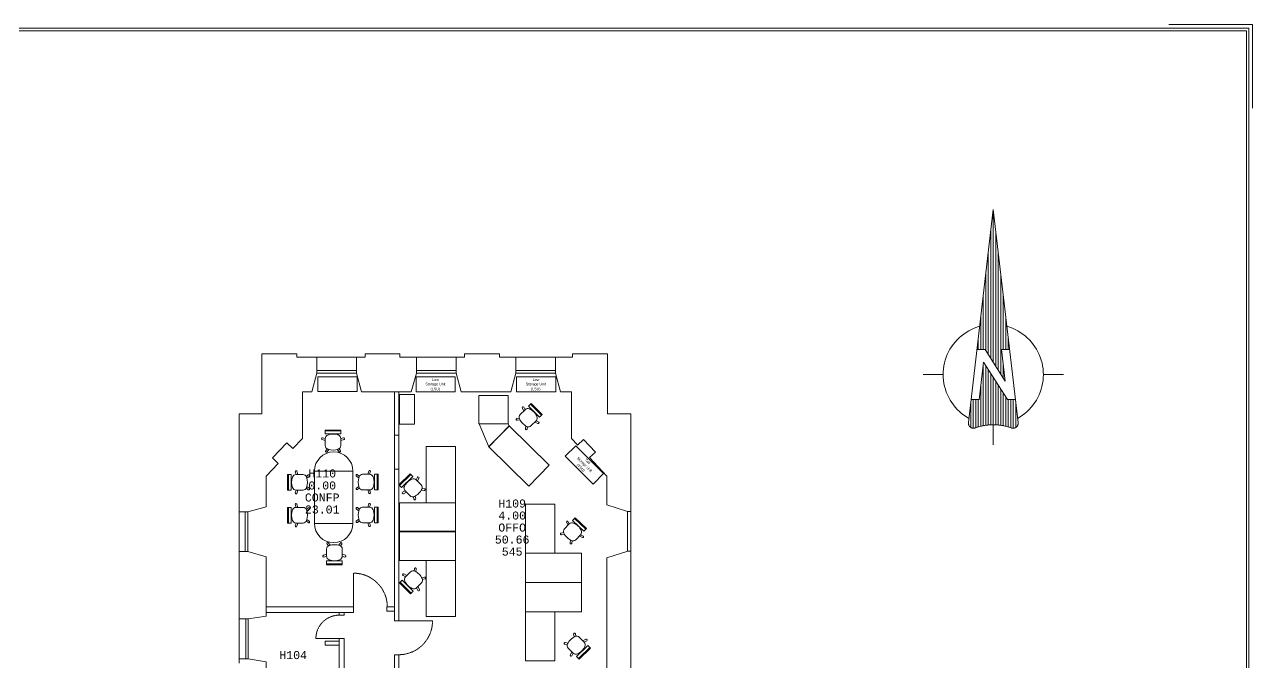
# Model space of a CAD drawing. Extents: x 0 to 84000, y 0 to 59400.
# Drawn here: x 48723 to 84000, y 41092 to 59400 of the extents above; entities that cross this region are included whole.
import ezdxf
from ezdxf.enums import TextEntityAlignment as Align

# ---------------------------------------------------------------- set-up
doc = ezdxf.new("R2010")
doc.units = 0
doc.header["$MEASUREMENT"] = 0
doc.linetypes.add('HIDDEN', pattern=[0.375, 0.25, -0.125])
doc.layers.get('0').update_dxf_attribs({"linetype": 'CONTINUOUS', "lineweight": 18})
for name, color, linetype, lineweight in [('001BUILDING', 7, 'CONTINUOUS', 18), ('001FORMAT', 7, 'CONTINUOUS', 18), ('725FURNITURE', 4, 'CONTINUOUS', 18), ('RM$TXT', 7, 'CONTINUOUS', 18)]:
    doc.layers.add(name, color=color, linetype=linetype, lineweight=lineweight)
doc.styles.add('MONOTXT', font='MONOTXT')

# ---------------------------------------------------------------- blocks, each defined once
blk = doc.blocks.new('1HH0216O')
at = {"linetype": 'Continuous'}
for p, q in [((-3.562282, 3.182342), (0.002197, 33.785919)), ((0.000393, 33.787506), (0.000393, 11.815414)), ((0.001868, 33.786423), (3.566419, 3.182652)), ((-0.358669, 30.696579), (-0.358669, 12.382964)), ((0.360393, 11.248068), (0.360393, 30.696564)), ((-0.718981, 27.605743), (-0.718981, 12.95051)), ((0.720705, 10.680511), (0.720705, 27.605728)), ((-1.078979, 24.515106), (-1.078979, 13.518088)), ((1.080704, 10.112992), (1.080704, 24.515091)), ((-1.438978, 21.424225), (-1.438978, 13.679143)), ((1.440702, 13.679144), (1.440702, 21.424225)), ((-1.798666, 18.333328), (-1.798666, 13.679145)), ((1.800389, 13.679144), (1.800389, 18.333328)), ((-4.235216, 15.902327), (-4.571172, 15.64247)), ((-3.884523, 16.141923), (-4.235216, 15.902327)), ((-3.520312, 16.360423), (-3.884523, 16.141923)), ((-3.143851, 16.557068), (-3.520312, 16.360423)), ((-2.756451, 16.731173), (-3.143851, 16.557068)), ((-2.359458, 16.882133), (-2.756451, 16.731173)), ((-1.954255, 17.009421), (-2.359458, 16.882133)), ((2.359491, 16.882132), (1.954289, 17.009422)), ((2.756483, 16.731171), (2.359491, 16.882132)), ((3.143882, 16.557065), (2.756483, 16.731171)), ((3.520342, 16.360418), (3.143882, 16.557065)), ((3.884552, 16.141916), (3.520342, 16.360418)), ((4.235244, 15.90232), (3.884552, 16.141916)), ((4.571198, 15.642461), (4.235244, 15.90232)), ((-5.745088, 14.419501), (-5.990983, 14.073195)), ((-5.479201, 14.750705), (-5.745088, 14.419501)), ((-5.194248, 15.065655), (-5.479201, 14.750705)), ((-4.89122, 15.363256), (-5.194248, 15.065655)), ((-4.571172, 15.64247), (-4.89122, 15.363256)), ((-2.158669, 15.242504), (-2.158669, 13.679145)), ((2.160386, 13.679145), (2.160386, 15.242446)), ((4.891246, 15.363246), (4.571198, 15.642461)), ((5.194272, 15.065645), (4.891246, 15.363246)), ((5.479224, 14.750694), (5.194272, 15.065645)), ((5.74511, 14.419489), (5.479224, 14.750694)), ((5.991003, 14.073183), (5.74511, 14.419489)), ((-6.758634, 12.561757), (-6.893224, 12.158921)), ((-6.600524, 12.955957), (-6.758634, 12.561757)), ((-6.419446, 13.340148), (-6.600524, 12.955957)), ((-6.21603, 13.712993), (-6.419446, 13.340148)), ((-5.990983, 14.073195), (-6.21603, 13.712993)), ((-2.340863, 13.679143), (-1.181176, 13.679145)), ((1.715801, 9.112232), (-1.180199, 13.677398)), ((1.182888, 13.679147), (2.342576, 13.679147)), ((1.184066, 13.678157), (1.715865, 9.112342)), ((6.216049, 13.71298), (5.991003, 14.073183)), ((6.419464, 13.340135), (6.216049, 13.71298)), ((6.600541, 12.955943), (6.419464, 13.340135)), ((6.75865, 12.561744), (6.600541, 12.955943)), ((6.893239, 12.158907), (6.75865, 12.561744)), ((-7.151619, 10.912729), (-7.188292, 10.489589)), ((-7.09006, 11.33297), (-7.151619, 10.912729)), ((-7.003828, 11.748849), (-7.09006, 11.33297)), ((-6.893224, 12.158921), (-7.003828, 11.748849)), ((-2.018738, 6.47825), (-1.391787, 11.86108)), ((-1.438978, 11.466765), (-1.438978, 2.743565)), ((2.022708, 6.478437), (-1.391724, 11.860844)), ((-1.078979, 11.36743), (-1.078979, 2.803584)), ((-0.718981, 10.79989), (-0.718981, 2.845966)), ((1.440703, 9.545651), (1.440703, 11.466743)), ((7.003842, 11.748836), (6.893239, 12.158907)), ((7.090072, 11.332956), (7.003842, 11.748836)), ((7.151631, 10.912715), (7.090072, 11.332956)), ((7.188303, 10.489576), (7.151631, 10.912715)), ((-10.078976, 10.079557), (-7.198663, 10.079557)), ((-7.188292, 10.489589), (-7.199951, 10.065024)), ((-7.199951, 10.065024), (-7.186556, 9.64051)), ((-7.186556, 9.64051), (-7.148153, 9.217524)), ((-7.148153, 9.217524), (-7.084875, 8.797538)), ((-0.358669, 10.232528), (-0.358669, 2.871474)), ((0.000393, 9.66501), (0.000393, 2.880049)), ((0.360393, 2.871474), (0.360393, 9.097468)), ((7.084884, 8.797526), (7.148162, 9.217511)), ((7.148162, 9.217511), (7.186565, 9.640497)), ((7.186565, 9.640497), (7.199961, 10.065011)), ((7.199961, 10.065011), (7.188303, 10.489576)), ((7.200384, 10.07956), (10.080383, 10.07956)), ((-7.084875, 8.797538), (-6.996944, 8.382014)), ((-6.996944, 8.382014), (-6.884664, 7.972399)), ((-6.884664, 7.972399), (-6.748428, 7.570116)), ((-6.748428, 7.570116), (-6.588707, 7.176566)), ((-6.588707, 7.176566), (-6.40606, 6.793119)), ((-1.798665, 8.375868), (-1.798665, 2.665596)), ((0.720705, 2.845966), (0.720705, 8.530106)), ((1.080703, 2.803583), (1.080703, 7.962586)), ((1.440702, 2.743584), (1.440702, 7.394988)), ((6.406066, 6.793109), (6.588714, 7.176556)), ((6.588714, 7.176556), (6.748434, 7.570105)), ((6.748434, 7.570105), (6.884672, 7.972387)), ((6.884672, 7.972387), (6.996952, 8.382003)), ((6.996952, 8.382003), (7.084884, 8.797526)), ((-6.40606, 6.793119), (-6.20112, 6.421109)), ((-6.20112, 6.421109), (-5.974602, 6.06183)), ((-5.974602, 6.06183), (-5.727293, 5.716532)), ((-5.727293, 5.716532), (-5.460055, 5.386418)), ((-5.460055, 5.386418), (-5.173816, 5.072636)), ((-3.238977, 5.970106), (-3.238977, 2.496416)), ((-3.179602, 6.479424), (-2.019914, 6.479424)), ((-2.878666, 6.479404), (-2.878666, 2.38171)), ((-2.518666, 6.479422), (-2.518666, 2.454015)), ((-2.158666, 6.479404), (-2.158666, 2.569345)), ((1.80039, 2.665596), (1.80039, 6.827469)), ((2.021326, 6.479424), (3.181326, 6.479424)), ((2.160389, 2.569345), (2.160389, 6.479404)), ((2.520389, 2.453995), (2.520389, 6.479404)), ((2.880388, 2.381709), (2.880388, 6.479403)), ((3.240702, 2.496416), (3.240702, 5.970106)), ((5.173822, 5.072628), (5.460061, 5.38641)), ((5.460061, 5.38641), (5.727299, 5.716523)), ((5.727299, 5.716523), (5.974608, 6.06182)), ((5.974608, 6.06182), (6.201126, 6.421099)), ((6.201126, 6.421099), (6.406066, 6.793109)), ((-5.173816, 5.072636), (-4.869573, 4.776278)), ((-4.869573, 4.776278), (-4.548386, 4.498374)), ((-4.548386, 4.498374), (-4.21137, 4.239893)), ((-4.21137, 4.239893), (-3.8597, 4.001733)), ((-3.8597, 4.001733), (-3.494599, 3.784724)), ((3.494606, 3.784716), (3.859707, 4.001726)), ((3.859707, 4.001726), (4.211377, 4.239885)), ((4.211377, 4.239885), (4.548392, 4.498366)), ((4.548392, 4.498366), (4.86958, 4.776269)), ((4.86958, 4.776269), (5.173822, 5.072628)), ((-3.567221, 3.147498), (-3.568674, 3.11093)), ((-3.568674, 3.11093), (-3.568266, 3.074336)), ((-3.568266, 3.074336), (-3.566, 3.03781)), ((-3.563912, 3.183944), (-3.567221, 3.147498)), ((-3.566, 3.03781), (-3.561881, 3.001447)), ((-3.561881, 3.001447), (-3.555919, 2.965339)), ((-3.555919, 2.965339), (-3.548131, 2.929582)), ((-3.548131, 2.929582), (-3.538535, 2.894266)), ((-3.538535, 2.894266), (-3.527158, 2.859483)), ((-3.527158, 2.859483), (-3.514028, 2.825324)), ((-3.514028, 2.825324), (-3.499179, 2.791875)), ((-3.499179, 2.791875), (-3.48265, 2.759225)), ((-3.48265, 2.759225), (-3.464483, 2.727456)), ((-3.464483, 2.727456), (-3.444725, 2.696652)), ((-3.444725, 2.696652), (-3.423428, 2.666891)), ((-3.423428, 2.666891), (-3.400646, 2.638251)), ((-3.400646, 2.638251), (-3.376438, 2.610805)), ((-3.376438, 2.610805), (-3.350866, 2.584625)), ((-3.350866, 2.584625), (-3.323998, 2.559779)), ((-3.323998, 2.559779), (-3.295902, 2.536329)), ((-3.295902, 2.536329), (-3.26665, 2.514337)), ((-3.26665, 2.514337), (-3.236319, 2.49386)), ((-3.236319, 2.49386), (-3.204987, 2.474951)), ((-3.204987, 2.474951), (-3.172734, 2.457658)), ((-3.172734, 2.457658), (-3.139644, 2.442027)), ((-3.139644, 2.442027), (-3.105803, 2.428096)), ((-3.105803, 2.428096), (-3.071298, 2.415904)), ((-3.071298, 2.415904), (-3.036218, 2.40548)), ((-3.036218, 2.40548), (-3.000653, 2.396853)), ((-3.000653, 2.396853), (-2.964696, 2.390043)), ((-2.964696, 2.390043), (-2.928439, 2.38507)), ((-2.928439, 2.38507), (-2.891977, 2.381945)), ((-2.891977, 2.381945), (-2.855403, 2.380677)), ((-2.855403, 2.380677), (-2.818811, 2.381269)), ((-2.818811, 2.381269), (-2.782297, 2.383719)), ((-2.782297, 2.383719), (-2.745955, 2.388022)), ((-2.745955, 2.388022), (-2.709878, 2.394166)), ((-2.709878, 2.394166), (-2.67416, 2.402134)), ((-2.67416, 2.402134), (-2.638893, 2.411908)), ((-2.638893, 2.411908), (-2.604168, 2.423461)), ((-2.479418, 2.468176), (-2.604785, 2.42412)), ((-2.353306, 2.510052), (-2.479418, 2.468176)), ((-2.226488, 2.549737), (-2.353306, 2.510052)), ((-2.099001, 2.587218), (-2.226488, 2.549737)), ((-1.970884, 2.622484), (-2.099001, 2.587218)), ((-1.842175, 2.655525), (-1.970884, 2.622484)), ((-1.712912, 2.68633), (-1.842175, 2.655525)), ((-1.583135, 2.714891), (-1.712912, 2.68633)), ((-1.452883, 2.741199), (-1.583135, 2.714891)), ((-1.322194, 2.765245), (-1.452883, 2.741199)), ((-1.191109, 2.787023), (-1.322194, 2.765245)), ((-1.059665, 2.806527), (-1.191109, 2.787023)), ((-0.927903, 2.823749), (-1.059665, 2.806527)), ((-0.795863, 2.838686), (-0.927903, 2.823749)), ((-0.663584, 2.851332), (-0.795863, 2.838686)), ((-0.531105, 2.861684), (-0.663584, 2.851332)), ((-0.398467, 2.869739), (-0.531105, 2.861684)), ((-0.265709, 2.875495), (-0.398467, 2.869739)), ((-0.132871, 2.878948), (-0.265709, 2.875495)), ((0.000006, 2.8801), (-0.132871, 2.878948)), ((0.132884, 2.878948), (0.000006, 2.8801)), ((0.000393, 2.880071), (0.000393, -0.000122)), ((0.265721, 2.875494), (0.132884, 2.878948)), ((0.398479, 2.869739), (0.265721, 2.875494)), ((0.531117, 2.861684), (0.398479, 2.869739)), ((0.663596, 2.851331), (0.531117, 2.861684)), ((0.795875, 2.838685), (0.663596, 2.851331)), ((0.927915, 2.823748), (0.795875, 2.838685)), ((1.059677, 2.806525), (0.927915, 2.823748)), ((1.19112, 2.787021), (1.059677, 2.806525)), ((1.322206, 2.765243), (1.19112, 2.787021)), ((1.452895, 2.741196), (1.322206, 2.765243)), ((1.583147, 2.714888), (1.452895, 2.741196)), ((1.712924, 2.686327), (1.583147, 2.714888)), ((1.842186, 2.655522), (1.712924, 2.686327)), ((1.970896, 2.622481), (1.842186, 2.655522)), ((2.099013, 2.587214), (1.970896, 2.622481)), ((2.2265, 2.549733), (2.099013, 2.587214)), ((2.353318, 2.510048), (2.2265, 2.549733)), ((2.479429, 2.468172), (2.353318, 2.510048)), ((2.604796, 2.424116), (2.479429, 2.468172)), ((2.604791, 2.42346), (2.639516, 2.411907)), ((2.639516, 2.411907), (2.674783, 2.402134)), ((2.674783, 2.402134), (2.710501, 2.394165)), ((2.710501, 2.394165), (2.746578, 2.388021)), ((2.746578, 2.388021), (2.78292, 2.383718)), ((2.78292, 2.383718), (2.819434, 2.381268)), ((2.819434, 2.381268), (2.856026, 2.380676)), ((2.856026, 2.380676), (2.8926, 2.381943)), ((2.8926, 2.381943), (2.929062, 2.385068)), ((2.929062, 2.385068), (2.965319, 2.390042)), ((2.965319, 2.390042), (3.001276, 2.396851)), ((3.001276, 2.396851), (3.036841, 2.405478)), ((3.036841, 2.405478), (3.071922, 2.415902)), ((3.071922, 2.415902), (3.106427, 2.428094)), ((3.106427, 2.428094), (3.140268, 2.442024)), ((3.140268, 2.442024), (3.173358, 2.457656)), ((3.173358, 2.457656), (3.205611, 2.474949)), ((3.205611, 2.474949), (3.236944, 2.493858)), ((3.236944, 2.493858), (3.267275, 2.514335)), ((3.267275, 2.514335), (3.296526, 2.536326)), ((3.296526, 2.536326), (3.324623, 2.559776)), ((3.324623, 2.559776), (3.351491, 2.584623)), ((3.351491, 2.584623), (3.377063, 2.610803)), ((3.377063, 2.610803), (3.401271, 2.638248)), ((3.401271, 2.638248), (3.424053, 2.666888)), ((3.424053, 2.666888), (3.44535, 2.696649)), ((3.44535, 2.696649), (3.465108, 2.727454)), ((3.465108, 2.727454), (3.483275, 2.759222)), ((3.483275, 2.759222), (3.499805, 2.791873)), ((3.499805, 2.791873), (3.514654, 2.825321)), ((3.514654, 2.825321), (3.527784, 2.859481)), ((3.527784, 2.859481), (3.539162, 2.894263)), ((3.539162, 2.894263), (3.548757, 2.929579)), ((3.548757, 2.929579), (3.556546, 2.965337)), ((3.556546, 2.965337), (3.562508, 3.001444)), ((3.562508, 3.001444), (3.566627, 3.037808)), ((3.567848, 3.147496), (3.564539, 3.183942)), ((3.566627, 3.037808), (3.568893, 3.074334)), ((3.569301, 3.110928), (3.567848, 3.147496)), ((3.568893, 3.074334), (3.569301, 3.110928))]:
    blk.add_line(p, q, dxfattribs=at)
blk = doc.blocks.new('1HH0216B')
at = {"linetype": 'Continuous'}
blk.add_line((0, 970), (0, 0), dxfattribs=at)
at = {"linetype": 'HIDDEN'}
for p, q in [((38.082313, 969.252032), (0.000304, 969.999878)), ((76.105602, 967.009669), (38.082313, 969.252032)), ((114.011541, 963.276249), (76.105602, 967.009669)), ((151.741683, 958.057527), (114.011541, 963.276249)), ((189.23785, 951.36155), (151.741683, 958.057527)), ((226.442226, 943.198644), (189.23785, 951.36155)), ((263.297445, 933.581394), (226.442226, 943.198644)), ((299.746679, 922.52463), (263.297445, 933.581394)), ((335.733725, 910.0454), (299.746679, 922.52463)), ((371.203094, 896.162946), (335.733725, 910.0454)), ((406.100095, 880.898675), (371.203094, 896.162946)), ((440.370919, 864.276123), (406.100095, 880.898675)), ((473.962724, 846.32092), (440.370919, 864.276123)), ((506.823713, 827.060752), (473.962724, 846.32092)), ((538.903216, 806.525317), (506.823713, 827.060752)), ((570.151771, 784.746278), (538.903216, 806.525317)), ((600.521193, 761.757219), (570.151771, 784.746278)), ((629.964655, 737.593585), (600.521193, 761.757219)), ((658.436758, 712.292636), (629.964655, 737.593585)), ((685.893599, 685.893384), (658.436758, 712.292636)), ((712.292843, 658.436534), (685.893599, 685.893384)), ((737.593783, 629.964423), (712.292843, 658.436534)), ((761.757407, 600.520954), (737.593783, 629.964423)), ((784.746457, 570.151524), (761.757407, 600.520954)), ((806.525486, 538.902963), (784.746457, 570.151524)), ((827.060911, 506.823453), (806.525486, 538.902963)), ((846.321069, 473.962458), (827.060911, 506.823453)), ((864.276261, 440.370648), (846.321069, 473.962458)), ((880.898803, 406.099818), (864.276261, 440.370648)), ((896.163063, 371.202812), (880.898803, 406.099818)), ((910.045505, 335.733439), (896.163063, 371.202812)), ((922.524724, 299.746389), (910.045505, 335.733439)), ((933.581476, 263.297152), (922.524724, 299.746389)), ((943.198715, 226.44193), (933.581476, 263.297152)), ((951.36161, 189.237551), (943.198715, 226.44193)), ((958.057575, 151.741382), (951.36161, 189.237551)), ((963.276285, 114.011239), (958.057575, 151.741382)), ((967.009693, 76.105298), (963.276285, 114.011239)), ((969.252044, 38.082009), (967.009693, 76.105298)), ((969.999878, 0), (969.252044, 38.082009))]:
    blk.add_line(p, q, dxfattribs=at)
blk = doc.blocks.new('4HH0216B')
at = {"linetype": 'Continuous'}
blk.add_line((0, 670), (0, 0), dxfattribs=at)
at = {"linetype": 'HIDDEN'}
for p, q in [((26.304277, 669.483324), (0.00021, 669.999878)), ((52.567784, 667.934476), (26.304277, 669.483324)), ((78.750235, 665.355722), (52.567784, 667.934476)), ((104.811259, 661.751038), (78.750235, 665.355722)), ((130.710672, 657.125982), (104.811259, 661.751038)), ((156.408539, 651.487686), (130.710672, 657.125982)), ((181.865235, 644.844844), (156.408539, 651.487686)), ((207.041509, 637.207698), (181.865235, 644.844844)), ((231.898539, 628.588024), (207.041509, 637.207698)), ((256.397999, 618.999114), (231.898539, 628.588024)), ((280.502112, 608.455752), (256.397999, 618.999114)), ((304.173711, 596.974196), (280.502112, 608.455752)), ((327.376296, 584.572149), (304.173711, 596.974196)), ((350.074091, 571.268735), (327.376296, 584.572149)), ((372.232098, 557.084466), (350.074091, 571.268735)), ((393.816149, 542.041213), (372.232098, 557.084466)), ((414.792965, 526.162173), (393.816149, 542.041213)), ((435.130201, 509.471829), (414.792965, 526.162173)), ((454.796498, 491.995917), (435.130201, 509.471829)), ((473.761531, 473.761383), (454.796498, 491.995917)), ((491.99606, 454.796343), (473.761531, 473.761383)), ((509.471966, 435.130041), (491.99606, 454.796343)), ((526.162303, 414.7928), (509.471966, 435.130041)), ((542.041337, 393.815979), (526.162303, 414.7928)), ((557.084583, 372.231923), (542.041337, 393.815979)), ((571.268845, 350.073912), (557.084583, 372.231923)), ((584.572252, 327.376113), (571.268845, 350.073912)), ((596.974291, 304.173523), (584.572252, 327.376113)), ((608.45584, 280.501921), (596.974291, 304.173523)), ((618.999194, 256.397804), (608.45584, 280.501921)), ((628.588097, 231.898342), (618.999194, 256.397804)), ((637.207763, 207.041309), (628.588097, 231.898342)), ((644.844901, 181.865033), (637.207763, 207.041309)), ((651.487735, 156.408335), (644.844901, 181.865033)), ((657.126023, 130.710466), (651.487735, 156.408335)), ((661.751071, 104.811052), (657.126023, 130.710466)), ((665.355747, 78.750026), (661.751071, 104.811052)), ((667.934493, 52.567574), (665.355747, 78.750026)), ((669.483333, 26.304067), (667.934493, 52.567574)), ((669.999878, 0), (669.483333, 26.304067))]:
    blk.add_line(p, q, dxfattribs=at)
blk = doc.blocks.new('SU')
blk.add_lwpolyline([(0, 425), (1129, 425), (1129, 0), (0, 0)], close=True)
blk = doc.blocks.new('CHAIR')
blk.add_line((-225, -321), (225, -321))
for points in [[(-224, -100), (-224, 100, -0.322923), (-150, 202, -0.162834), (151, 202, -0.323725), (224, 100), (224, -100, -0.314936), (151, -204, -0.176261), (-150, -205, -0.314131), (-224, -100, -0.913611)], [(-123, 210), (-171, 277, 1.000002), (-211, 247), (-171, 193)], [(123, 210), (171, 277, -1.000002), (211, 247), (171, 193)], [(-225, -48), (-316, -77, 0.940476), (-304, -126), (-224, -100)], [(225, -48), (316, -77, -0.940476), (304, -126), (224, -100)]]:
    blk.add_lwpolyline(points, format="xyb")
blk.add_lwpolyline([(-225, -240), (225, -240), (225, -348), (-225, -348)], close=True)
blk = doc.blocks.new('LSU')
blk.add_lwpolyline([(0, 425), (1129, 425), (1129, 0), (0, 0)], close=True)
for s, p in [('Low', (557.5, 347.5)), ('(LSU)', (552.5, 72.5))]:
    blk.add_text(s, height=75).set_placement(p, align=Align.MIDDLE)
blk.add_text('Storage Unit', height=75).set_placement((557.5, 222.5), align=Align.MIDDLE_CENTER)
blk = doc.blocks.new('WU')
blk.add_lwpolyline([(0, 424.99915), (853.998292, 424.99915), (853.998292, 0), (0, 0)], close=True)
blk = doc.blocks.new('TBL-810')
blk.add_lwpolyline([(0, 840), (810, 840), (810, 0), (0, 0)], close=True)
blk = doc.blocks.new('TBL-1610')
blk.add_lwpolyline([(0, 839.99832), (1609.99678, 839.99832), (1609.99678, 0), (0, 0)], close=True)
blk = doc.blocks.new('TSU')
blk.add_lwpolyline([(0, 425), (1129, 425), (1129, 0), (0, 0)], close=True)
for s, p in [('Tall', (557.5, 347.5)), ('Storage Unit', (557.5, 222.5))]:
    blk.add_text(s, height=75).set_placement(p, align=Align.MIDDLE_CENTER)
blk.add_text('(TSU)', height=75).set_placement((552.5, 72.5), align=Align.MIDDLE)
blk = doc.blocks.new('TBL-1410')
blk.add_lwpolyline([(0, 840), (1410, 840), (1410, 0), (0, 0)], close=True)

msp = doc.modelspace()

# ---------------------------------------------------------------- linework, layer by layer
at = {"layer": '001BUILDING', "linetype": 'Continuous'}
for p, q in [((55542, 49953), (55542, 48229)), ((55542, 49953), (56542, 49953)), ((56542, 49953), (56542, 49853)), ((56542, 49853), (58505, 49853)), ((57119, 49853), (57119, 49394)), ((58259, 49853), (58259, 49394)), ((58505, 49953), (59505, 49953)), ((58505, 49953), (58505, 49853)), ((59505, 49953), (59505, 49853)), ((59505, 49853), (61365, 49853)), ((59979, 49853), (59979, 49394)), ((61119, 49853), (61119, 49394)), ((61365, 49953), (62365, 49953)), ((61365, 49953), (61365, 49853)), ((62365, 49953), (62365, 49853)), ((62365, 49853), (64469, 49853)), ((62839, 49853), (62839, 49394)), ((63979, 49853), (63979, 49394)), ((64469, 49953), (65469, 49953)), ((64469, 49953), (64469, 49853)), ((65469, 49953), (65469, 48225)), ((56975, 48862), (57120, 49392)), ((57119, 49469), (58259, 49469)), ((57119, 49394), (58259, 49394)), ((58404, 48862), (58259, 49393)), ((59835, 48862), (59980, 49392)), ((59979, 49467), (61119, 49467)), ((59979, 49392), (61119, 49392)), ((61264, 48862), (61119, 49393)), ((62695, 48862), (62840, 49392)), ((62839, 49467), (63979, 49467)), ((62839, 49392), (63979, 49392)), ((64124, 48862), (63979, 49393)), ((56705, 48863), (56705, 47523)), ((56705, 48863), (56975, 48863)), ((58404, 48863), (59834, 48863)), ((59354, 48863), (59354, 47613)), ((59474, 48863), (59474, 47613)), ((61264, 48863), (62694, 48863)), ((64124, 48863), (64434, 48863)), ((64434, 48863), (64434, 47523)), ((54884, 48229), (55542, 48229)), ((54884, 48229), (54884, 41069)), ((65469, 48225), (66138, 48225)), ((66138, 48225), (66138, 39675)), ((55846, 46960), (56262, 47393)), ((56262, 47393), (56427, 47233)), ((56427, 47233), (56705, 47522)), ((59354, 47613), (59474, 47613)), ((59354, 46643), (59354, 47613)), ((59474, 46643), (59474, 47613)), ((64613, 47333), (64434, 47522)), ((64613, 47332), (64780, 47490)), ((65123, 47127), (64780, 47491)), ((55846, 46960), (56011, 46801)), ((64956, 46969), (65123, 47127)), ((65454, 46442), (64956, 46969)), ((55665, 46441), (56011, 46801)), ((59354, 46643), (59354, 42283)), ((59354, 46643), (59474, 46643)), ((59474, 46643), (59474, 42283)), ((55665, 46442), (55665, 45562)), ((65454, 46442), (65454, 45613)), ((55665, 45561), (55136, 45411)), ((66050, 45424), (65454, 45613)), ((54876, 45412), (55135, 45412)), ((55060, 44272), (55060, 45412)), ((55135, 44272), (55135, 45412)), ((66050, 45424), (66138, 45424)), ((66050, 45424), (66050, 44284)), ((54876, 44272), (55135, 44272)), ((55136, 44271), (55665, 44121)), ((55665, 44122), (55665, 42424)), ((65454, 44093), (66058, 44284)), ((66058, 44284), (66138, 44284)), ((65454, 44093), (65454, 36723)), ((54876, 42339), (55152, 42339)), ((55077, 42339), (55077, 41199)), ((55665, 42424), (55152, 42339)), ((55152, 42339), (55152, 41199)), ((55665, 42683), (58175, 42683)), ((55665, 42523), (58175, 42523)), ((57764, 42523), (57764, 42448)), ((57764, 42448), (57904, 42448)), ((57904, 42523), (57904, 42448)), ((58175, 42683), (58175, 42523)), ((59135, 42683), (59354, 42683)), ((59135, 42683), (59135, 42563)), ((59135, 42563), (59354, 42563)), ((59354, 42283), (59474, 42283)), ((57364, 41703), (57364, 41583)), ((57364, 41703), (57764, 41703)), ((57764, 41778), (57764, 38293)), ((57764, 41778), (57904, 41778)), ((57904, 41778), (57904, 38133)), ((57364, 41583), (57764, 41583)), ((59354, 41313), (59354, 35343)), ((59354, 41313), (59474, 41313)), ((59474, 41313), (59474, 35343)), ((54876, 41199), (55152, 41199)), ((55665, 41113), (55152, 41198)), ((55665, 41113), (55665, 38041))]:
    msp.add_line(p, q, dxfattribs=at)
at = {"layer": '001FORMAT'}
for p, q in [((100, 59300), (83900, 59300)), ((81597, 59400), (84000, 59400)), ((83900, 59300), (83900, 100)), ((84000, 56997), (84000, 59400)), ((175, 59225), (83825, 59225)), ((83825, 59225), (83825, 175))]:
    msp.add_line(p, q, dxfattribs=at)
at = {"layer": '725FURNITURE'}
for p, q in [((61777, 47941), (62617, 47941)), ((61787, 47941), (62061, 47280)), ((62645, 47874), (62051, 47280)), ((62617, 47941), (62645, 47874))]:
    msp.add_line(p, q, dxfattribs=at)
at = {"layer": '725FURNITURE', "linetype": 'Continuous'}
for p, q in [((57052, 45082), (57052, 46582)), ((57052, 46582), (58157, 46582)), ((58157, 45082), (58157, 46582)), ((57052, 45082), (58157, 45082))]:
    msp.add_line(p, q, dxfattribs=at)
for centre, start, end in [((57604, 46582), 0, 180), ((57604, 45082), 180, 0)]:
    msp.add_arc(centre, 552, start, end, dxfattribs=at)

# ---------------------------------------------------------------- block references
at = {"layer": '001BUILDING', "linetype": 'Continuous', "xscale": 0.999998, "yscale": 0.999998, "zscale": 0.999998}
msp.add_blockref('1HH0216B', (58175, 42683), dxfattribs=at)
for name, p, rotation in [('4HH0216B', (57764, 41778), 90), ('1HH0216B', (59474, 42283), 270.000231)]:
    msp.add_blockref(name, p, dxfattribs=dict(at, rotation=rotation))
at = {"layer": '001FORMAT', "linetype": 'Continuous', "xscale": 200.0000064, "yscale": 200.0000064, "zscale": 200.0000064}
msp.add_blockref('1HH0216O', (76554, 47338, -27388), dxfattribs=at)
at = {"layer": '725FURNITURE', "linetype": 'Continuous'}
for name, p in [('SU', (57147, 48868)), ('CHAIR', (57625, 44243))]:
    msp.add_blockref(name, p, dxfattribs=at)
at = {"layer": '725FURNITURE'}
for name, p in [('LSU', (59970, 48860)), ('LSU', (62857, 48860)), ('TBL-1610', (59493, 44836)), ('TBL-1610', (59493, 44016)), ('TBL-1610', (63118, 42548))]:
    msp.add_blockref(name, p, dxfattribs=at)
for name, p, rotation in [('WU', (59924, 47931), 90), ('TBL-810', (62617, 47941), 90), ('CHAIR', (63190, 48117), 135), ('TBL-1610', (61103, 45676), 90), ('TSU', (64259, 47011), 314.9892299716067), ('TBL-1410', (63958, 44228), 90), ('CHAIR', (64467, 44839), 136.3164197880749), ('TBL-1610', (61103, 42406), 90), ('TBL-1410', (63958, 41138), 90), ('CHAIR', (64573, 41587), 44.99999999999997)]:
    msp.add_blockref(name, p, dxfattribs=dict(at, rotation=rotation))
at = {"layer": '725FURNITURE', "linetype": 'Continuous'}
for p, rotation in [((57586, 47415), 180), ((56626, 46261), 270), ((58534, 46267), 90), ((56626, 45317), 270), ((58534, 45323), 90)]:
    msp.add_blockref('CHAIR', p, dxfattribs=dict(at, rotation=rotation))
at = {"layer": '725FURNITURE', "linetype": 'Continuous', "xscale": -1}
for name, p, rotation in [('TBL-1610', (63209, 46151), 315.4830847595103), ('CHAIR', (59885, 46102), 225), ('CHAIR', (59900, 43461), 315)]:
    msp.add_blockref(name, p, dxfattribs=dict(at, rotation=rotation))
at = {"layer": '725FURNITURE', "xscale": -1, "rotation": 180}
msp.add_blockref('TBL-1610', (63118, 44228), dxfattribs=at)

# ---------------------------------------------------------------- texts
at = {"layer": 'RM$TXT', "style": 'MONOTXT'}
for s, p in [('H110', (57275, 46401)), ('0.00', (57275, 46056)), ('CONFP', (57275, 45711)), ('23.01', (57275, 45366)), ('H109', (62732, 45538)), ('4.00', (62732, 45193)), ('OFFO', (62732, 44848)), ('50.66', (62732, 44503)), ('545', (62732, 44158)), ('H104', (56439, 41188))]:
    msp.add_text(s, height=230, dxfattribs=at).set_placement(p, align=Align.CENTER)

doc.saveas('drawing.dxf')
